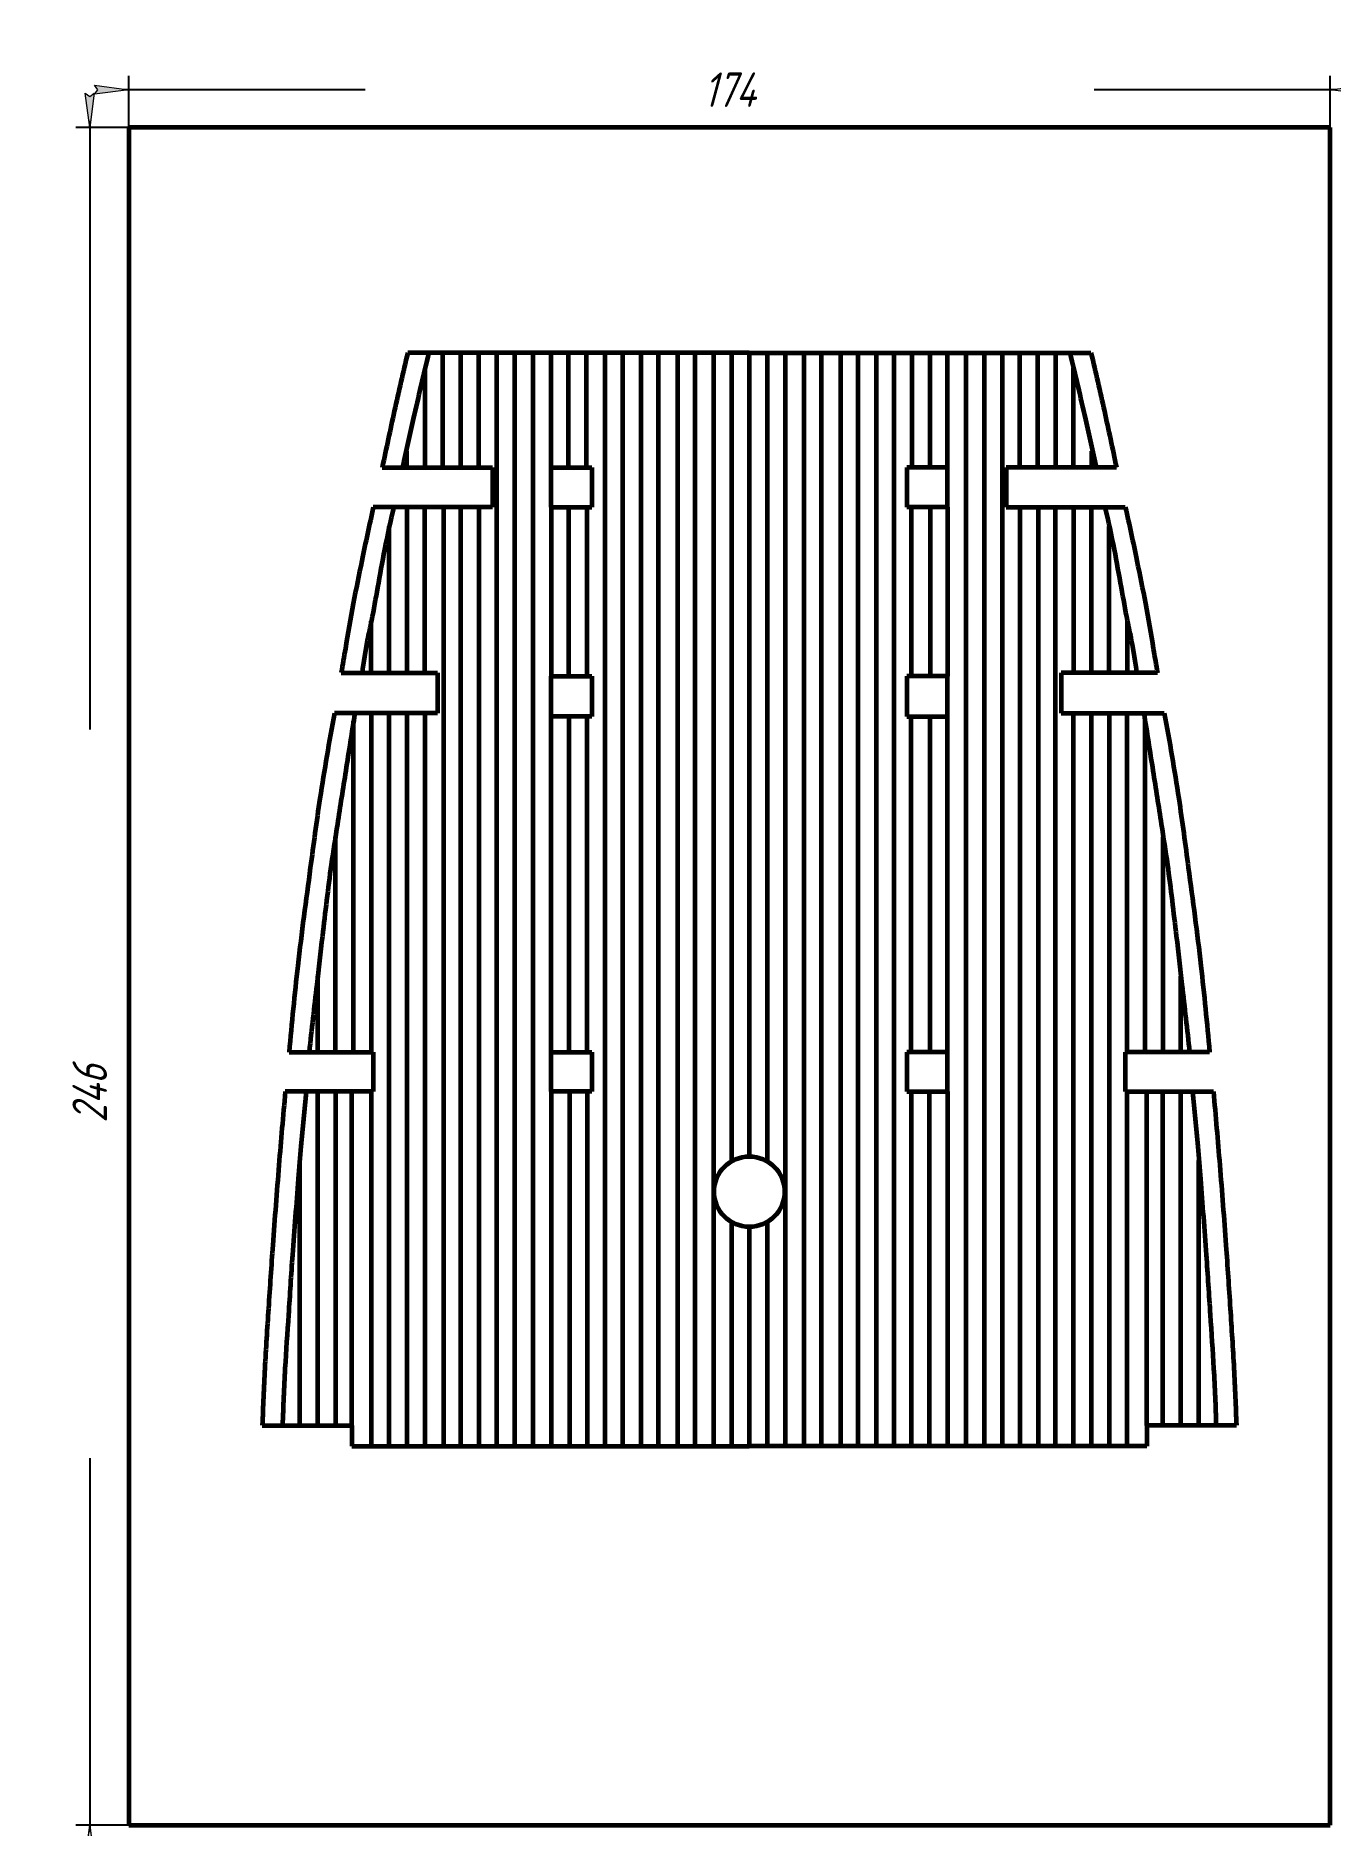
# Model space of a CAD drawing. Header units: millimetres. Extents: x -14 to 174, y 3 to 263.
import ezdxf

# ---------------------------------------------------------------- set-up
doc = ezdxf.new("R2010")
doc.units = ezdxf.units.MM
doc.linetypes.add('K5LT_BASIC', pattern=[0])
doc.linetypes.add('K5LT_THIN', pattern=[0])
doc.styles.add('KDIMTEXTSTYLE', font='GOST_AU.SHX', dxfattribs={"width": 0.96, "oblique": 15, "height": 5})
doc.dimstyles.new('KDIMSTYLE (1.00)', dxfattribs={"dimtxt": 5, "dimasz": 1, "dimexe": 2, "dimexo": 0, "dimgap": 1, "dimtad": 1, "dimtxsty": 'KDIMTEXTSTYLE', "dimsah": 1, "dimcen": 0, "dimdle": 1, "dimadec": 0, "dimazin": 0, "dimtfac": 0.667, "dimtmove": 0, "dimatfit": 3, "dimfxl": 1, "dimtvp": 1, "dimtolj": 1, "dimtzin": 0, "dimarcsym": 0})

# ---------------------------------------------------------------- blocks, each defined once
blk = doc.blocks.new('KDIMARROW_01')
blk.add_hatch(color=0).paths.add_polyline_path([(0, 0), (-5, 0.658262491226197), (-4.5, 6e-16), (-5, -0.6582624912261956)])
at = {"color": 0, "linetype": 'K5LT_THIN', "lineweight": 18}
for p, q in [((-4.5, 6e-16), (-5, 0.658262491226197)), ((-5, 0.658262491226197), (0, 0)), ((0, 0), (-5, -0.6582624912261956)), ((-5, -0.6582624912261956), (-4.5, 6e-16)), ((0, 0), (-1, 0))]:
    blk.add_line(p, q, dxfattribs=at)
blk = doc.blocks.new('U2')
at = {"color": 5, "linetype": 'K5LT_BASIC', "lineweight": 60, "true_color": 0x0000ff}
for p, q in [((89.60839522101729, 216.8089782619549), (40.12148979437214, 216.8089782619549)), ((45.19894215347627, 200.2055107154966), (45.19894215347627, 216.8089782619549)), ((47.83406160582793, 200.2055107154965), (47.83406160582793, 216.8089782619549)), ((50.43357133585052, 200.2055107154966), (50.43357133585052, 216.8089782619549)), ((52.97652995723841, 216.8089782619549), (52.97652995723838, 58.37463216487313)), ((55.61422160518143, 216.8089782619549), (55.6142216051814, 58.37463216487313)), ((58.23685648381468, 216.8089782619549), (58.23685648381465, 58.37463216487313)), ((60.907420031009, 200.2055107154966), (60.907420031009, 216.8089782619549)), ((63.39551026363438, 200.2055107154966), (63.39551026363438, 216.8089782619549)), ((66.03062971598605, 200.2055107154966), (66.03062971598605, 216.8089782619549)), ((68.67050512623406, 216.8089782619549), (68.67050512623403, 58.37463216487311)), ((71.24980643754716, 216.8089782619549), (71.24980643754714, 58.37463216487313)), ((73.89575156090805, 216.808978261955), (73.89575156090802, 58.37463216487316)), ((76.41862946922893, 216.8089782619549), (76.4186294692289, 58.37463216487313)), ((79.18764180762989, 216.808978261955), (79.18764180762986, 58.37463216487316)), ((81.71051971595074, 216.808978261955), (81.71051971595071, 58.37463216487316)), ((84.41799844683166, 216.8089782619549), (84.41799844683163, 58.37463216487313)), ((87.00240996267256, 216.8089782619549), (87.00240996267253, 99.63698556118905)), ((89.60839522101729, 216.8089782619549), (89.60839522101728, 100.3523932266362)), ((42.63504214578275, 200.2055107154966), (42.63504214578275, 214.5629343106449)), ((39.99992269343109, 200.2055107154966), (39.99992269343109, 202.5399784513616)), ((36.43895046052343, 200.2055107154966), (52.40794187939005, 200.2055107154966)), ((52.40794187939005, 200.2055107154966), (52.40794187939005, 194.4367356981862)), ((60.907420031009, 200.2055107154966), (66.78302398183111, 200.2055107154966)), ((60.907420031009, 194.4367356981862), (60.907420031009, 200.2055107154966)), ((66.78302398183111, 200.2055107154966), (66.78302398183111, 194.4367356981862)), ((52.40794187939005, 194.4367356981862), (35.14361518246893, 194.4367356981862)), ((40.02654507596989, 170.4265912485722), (40.02654507596989, 194.4367356981862)), ((42.62308712277709, 170.4265912485722), (42.62308712277709, 194.4367356981862)), ((45.2942775134823, 194.4367356981862), (45.29427751348227, 58.37463216487313)), ((47.75890590236412, 194.4367356981862), (47.75890590236409, 58.37463216487313)), ((50.41715795848791, 194.4367356981862), (50.41715795848788, 58.37463216487313)), ((60.907420031009, 194.4367356981862), (66.78302398183111, 194.4367356981862)), ((60.907420031009, 194.4367356981862), (60.907420031009, 169.9366362636524)), ((63.42107568993403, 194.4367356981862), (63.42107568993402, 169.9366362636524)), ((66.1000475365363, 169.9366362636524), (66.1000475365363, 194.4367356981862)), ((37.46161647222999, 170.4265912485722), (37.46161647222999, 191.637586406697)), ((34.85154959760459, 170.4265912485722), (34.85154959760459, 177.8976305844422)), ((30.50648460155712, 170.4265912485722), (44.41674834290286, 170.4265912485722)), ((44.41674834290286, 170.4265912485722), (44.41674834290286, 164.5808985341702)), ((60.907420031009, 169.9366362636524), (66.78302398183111, 169.9366362636524)), ((60.907420031009, 164.0841131526136), (60.907420031009, 169.9366362636524)), ((66.78302398183111, 169.9366362636524), (66.78302398183111, 164.0841131526136)), ((44.41674834290286, 164.5808985341702), (29.51127810060007, 164.5808985341702)), ((32.29024420219046, 115.477079733193), (32.29024420219046, 163.4895095040555)), ((34.88068556961278, 115.477079733193), (34.88068556961278, 164.5808985341702)), ((37.44003043585553, 58.37463216487313), (37.44003043585554, 164.5808985341702)), ((40.05520865153857, 58.37463216487313), (40.05520865153858, 164.5808985341702)), ((42.67038686722163, 58.37463216487313), (42.67038686722164, 164.5808985341702)), ((66.78302398183111, 164.0841131526136), (60.907420031009, 164.0841131526136)), ((60.907420031009, 115.477079733193), (60.907420031009, 164.0841131526136)), ((63.48289811716332, 164.0841131526136), (63.48289811716331, 115.477079733193)), ((66.14126248802248, 115.477079733193), (66.14126248802249, 164.0841131526136)), ((29.64968454447556, 115.477079733193), (29.64968454447556, 146.6576110923422)), ((27.08578453678204, 115.477079733193), (27.08578453678204, 126.4490702899891)), ((22.95505674660917, 115.477079733193), (35.14361518246893, 115.477079733193)), ((35.14361518246893, 115.477079733193), (35.14361518246893, 109.754454233831)), ((60.907420031009, 115.477079733193), (66.7830239818311, 115.477079733193)), ((60.907420031009, 109.754454233831), (60.907420031009, 115.477079733193)), ((66.7830239818311, 115.477079733193), (66.7830239818311, 109.754454233831)), ((35.14361518246893, 109.754454233831), (22.38530118934395, 109.754454233831)), ((27.11360578136308, 61.35187458603678), (27.11360578136308, 109.754454233831)), ((29.70856106717144, 61.35187458603678), (29.70856106717145, 109.754454233831)), ((32.03853830423597, 61.35187458603678), (32.03853830423597, 109.754454233831)), ((34.89030093420397, 58.37463216487313), (34.89030093420397, 109.754454233831)), ((66.7830239818311, 109.754454233831), (60.907420031009, 109.754454233831)), ((60.907420031009, 109.754454233831), (60.90742003100899, 58.37463216487313)), ((63.54472054439259, 109.754454233831), (63.54472054439258, 58.37463216487313)), ((66.14126248802248, 109.754454233831), (66.14126248802248, 58.37463216487313)), ((24.49237799861021, 61.35187458603677), (24.49237799861021, 99.75011471649469)), ((87.00240996267253, 90.85968089671574), (87.00240996267253, 58.37463216487313)), ((89.60839522101728, 90.14427323126857), (89.60839522101726, 58.37463216487313)), ((19.06360070327639, 61.35187458603678), (32.03853830423597, 61.35187458603678)), ((32.03853830423597, 61.35187458603678), (32.03853830423598, 58.37463216487313)), ((32.03853830423598, 58.37463216487313), (89.60839522101728, 58.37463216487313))]:
    blk.add_line(p, q, dxfattribs=at)
blk.add_circle((89.60839522101728, 95.24833322895236), 5.104059997683805, dxfattribs=at)
for points, knots in [([(40.12148979437214, 216.8089782619549), (39.45577073281632, 213.9911391940165), (38.80988308624167, 211.1689047069622), (38.18382685464819, 208.3422748007919), (37.5839966857161, 205.634054981925), (37.00237122100785, 202.9218002868265), (36.43895046052343, 200.2055107154966)], [0, 0, 0, 0, 1, 1, 1, 2, 2, 2, 2]), ([(43.1691879807189, 216.8089782619549), (42.40441998164027, 213.6107867716821), (41.65661581272967, 210.408715246451), (40.92577547398708, 207.2027636862614), (40.39453643368677, 204.8723961082833), (39.87226050619365, 202.5399784513616), (39.35894769150771, 200.2055107154966)], [0, 0, 0, 0, 1, 1, 1, 2, 2, 2, 2]), ([(35.14361518246893, 194.4367356981862), (34.56414315490078, 191.856015971911), (34.00725029216377, 189.2706176811552), (33.4729365942579, 186.6805408259185), (33.04611622298275, 184.6115361020718), (32.62472609127701, 182.5409356505964), (32.235699663213, 180.4645702944872), (31.82845188961679, 178.2909514669545), (31.46093437623945, 176.1097142750048), (31.09084003618566, 173.9293299235395), (30.89275311352673, 172.7623149772081), (30.69796796865055, 171.5947354188856), (30.50648460155712, 170.4265912485722)], [0, 0, 0, 0, 1, 1, 1, 2, 2, 2, 3, 3, 3, 4, 4, 4, 4]), ([(38.0936189878195, 194.4367356981862), (37.61707612131322, 192.3995326336439), (37.17521807261084, 190.3554118598589), (36.76804484171237, 188.3043733768309), (36.40368127582497, 186.4689784177879), (36.09726085854886, 184.6220637472414), (35.75827853030074, 182.7815698776816), (35.4647000167007, 181.1875945890351), (35.18831717431568, 179.5902015827773), (34.87215707334768, 178.0006355052837), (34.6805834036201, 177.0374557561391), (34.45783044135628, 176.0802120790621), (34.27454027679795, 175.1155889012505), (33.97900420223388, 173.560235682539), (33.72484533473572, 171.9972364649796), (33.51206367430346, 170.4265912485722)], [0, 0, 0, 0, 1, 1, 1, 2, 2, 2, 3, 3, 3, 4, 4, 4, 5, 5, 5, 5]), ([(29.51127810060007, 164.5808985341702), (28.73963448404824, 160.465389925024), (28.03796579642946, 156.339078453028), (27.40627203774373, 152.2019641181821), (26.89805256262667, 148.873512559425), (26.46553916501139, 145.5330596641595), (26.01749286690975, 142.1956321437116), (25.38221246748345, 137.4635267848911), (24.73644538616555, 132.731441047992), (24.20139702812685, 127.9873529344101), (23.73177992402704, 123.8234210429801), (23.31633316352115, 119.6533299759077), (22.95505674660917, 115.477079733193)], [0, 0, 0, 0, 1, 1, 1, 2, 2, 2, 3, 3, 3, 4, 4, 4, 4]), ([(32.46285260847259, 164.5808985341702), (32.02223343903736, 161.7961117915675), (31.58304686364542, 159.0110998606333), (31.14529288229676, 156.2258627413678), (30.74049099567075, 153.650285388294), (30.3307490142595, 151.0754617171978), (29.93456232310816, 148.4985529959582), (29.63354857818216, 146.5406756572251), (29.32164626517897, 144.5841555765565), (29.04431926488125, 142.6229488116605), (28.55704811574281, 139.1770547119045), (28.17437492377845, 135.7164990020657), (27.7623692610345, 132.2605196138992), (27.48228563505225, 129.9111265693694), (27.21368261951314, 127.5603428628792), (26.94334564746574, 125.2097945927421), (26.57029237682674, 121.9661401516627), (26.20232524609295, 118.7219018651464), (25.83944425526437, 115.477079733193)], [0, 0, 0, 0, 1, 1, 1, 2, 2, 2, 3, 3, 3, 4, 4, 4, 5, 5, 5, 6, 6, 6, 6]), ([(22.38530118934395, 109.754454233831), (22.06327092770017, 106.2060833755577), (21.75725615291097, 102.6564078002138), (21.46725686497635, 99.1054275077994), (21.15152544597098, 95.2393626820235), (20.85491317193961, 91.37156833207139), (20.57701384212452, 87.50259344329719), (20.35753368028734, 84.4469429122322), (20.15105501003861, 81.39027035086798), (19.95384372612823, 78.3330903079233), (19.76628709667777, 75.42557724321192), (19.57075628705381, 72.51824402005542), (19.41969791241713, 69.60870868397535), (19.27686944162722, 66.85768952491834), (19.15817037191364, 64.10541149227217), (19.06360070327639, 61.35187458603678)], [0, 0, 0, 0, 1, 1, 1, 2, 2, 2, 3, 3, 3, 4, 4, 4, 5, 5, 5, 5]), ([(25.4064511547765, 109.754454233831), (25.13992776161335, 107.1091552443907), (24.89263803304339, 104.462171594497), (24.66458196906664, 101.8135032841499), (24.52921481065682, 100.2413341583233), (24.40535599455312, 98.6681406527247), (24.27880999249751, 97.09521526303521), (23.98363775692984, 93.42632097863276), (23.68705960042456, 89.75734993705825), (23.42666633024762, 86.08587654710088), (23.22118849385695, 83.18869564829446), (23.04365601695125, 80.28950417084442), (22.85442115593458, 77.39116969058132), (22.68505170393487, 74.79709521615995), (22.49084765113081, 72.20433349815575), (22.34995010965188, 69.60870868397535), (22.20063868754708, 66.85808274552535), (22.0819396178335, 64.10580471287918), (21.99385290051114, 61.35187458603678)], [0, 0, 0, 0, 1, 1, 1, 2, 2, 2, 3, 3, 3, 4, 4, 4, 5, 5, 5, 6, 6, 6, 6])]:
    blk.add_open_spline(points, degree=3, knots=knots, dxfattribs=at)
blk = doc.blocks.new('U3')
at = {"color": 5, "linetype": 'K5LT_BASIC', "lineweight": 60, "true_color": 0x0000ff}
for p, q in [((89.60839522101726, 216.8089782619549), (139.0953006476624, 216.8089782619549)), ((89.60839522101726, 216.8089782619549), (89.60839522101728, 100.3523932266362)), ((92.21438047936199, 216.8089782619549), (92.21438047936202, 99.63698556118905)), ((94.79879199520289, 216.8089782619549), (94.79879199520292, 58.37463216487313)), ((97.50627072608381, 216.808978261955), (97.50627072608384, 58.37463216487316)), ((100.0291486344047, 216.808978261955), (100.0291486344047, 58.37463216487316)), ((102.7981609728056, 216.8089782619549), (102.7981609728056, 58.37463216487313)), ((105.3210388811265, 216.808978261955), (105.3210388811265, 58.37463216487316)), ((107.9669840044874, 216.8089782619549), (107.9669840044874, 58.37463216487313)), ((110.5462853158005, 216.8089782619549), (110.5462853158005, 58.37463216487311)), ((113.1861607260485, 200.2055107154966), (113.1861607260485, 216.8089782619549)), ((115.8212801784002, 200.2055107154966), (115.8212801784002, 216.8089782619549)), ((118.3093704110256, 200.2055107154966), (118.3093704110256, 216.8089782619549)), ((120.9799339582199, 216.8089782619549), (120.9799339582199, 58.37463216487313)), ((123.6025688368531, 216.8089782619549), (123.6025688368532, 58.37463216487313)), ((126.2402604847961, 216.8089782619549), (126.2402604847962, 58.37463216487313)), ((128.783219106184, 200.2055107154966), (128.783219106184, 216.8089782619549)), ((131.3827288362066, 200.2055107154965), (131.3827288362066, 216.8089782619549)), ((134.0178482885583, 200.2055107154966), (134.0178482885583, 216.8089782619549)), ((136.5817482962518, 200.2055107154966), (136.5817482962518, 214.5629343106449)), ((139.2168677486035, 200.2055107154966), (139.2168677486035, 202.5399784513616)), ((118.3093704110256, 200.2055107154966), (112.4337664602034, 200.2055107154966)), ((112.4337664602034, 200.2055107154966), (112.4337664602034, 194.4367356981862)), ((118.3093704110256, 194.4367356981862), (118.3093704110256, 200.2055107154966)), ((142.7778399815111, 200.2055107154966), (126.8088485626445, 200.2055107154966)), ((126.8088485626445, 200.2055107154966), (126.8088485626445, 194.4367356981862)), ((118.3093704110256, 194.4367356981862), (112.4337664602034, 194.4367356981862)), ((113.1167429054983, 169.9366362636524), (113.1167429054983, 194.4367356981862)), ((115.7957147521005, 194.4367356981862), (115.7957147521005, 169.9366362636524)), ((118.3093704110256, 194.4367356981862), (118.3093704110256, 169.9366362636524)), ((126.8088485626445, 194.4367356981862), (144.0731752595656, 194.4367356981862)), ((128.7996324835466, 194.4367356981862), (128.7996324835467, 58.37463216487313)), ((131.4578845396704, 194.4367356981862), (131.4578845396705, 58.37463216487313)), ((133.9225129285522, 194.4367356981862), (133.9225129285523, 58.37463216487313)), ((136.5937033192575, 170.4265912485722), (136.5937033192575, 194.4367356981862)), ((139.1902453660647, 170.4265912485722), (139.1902453660647, 194.4367356981862)), ((141.7551739698046, 170.4265912485722), (141.7551739698046, 191.637586406697)), ((144.36524084443, 170.4265912485722), (144.36524084443, 177.8976305844422)), ((118.3093704110256, 169.9366362636524), (112.4337664602034, 169.9366362636524)), ((112.4337664602034, 169.9366362636524), (112.4337664602034, 164.0841131526136)), ((118.3093704110256, 164.0841131526136), (118.3093704110256, 169.9366362636524)), ((148.7103058404774, 170.4265912485722), (134.8000420991317, 170.4265912485722)), ((134.8000420991317, 170.4265912485722), (134.8000420991317, 164.5808985341702)), ((112.4337664602034, 164.0841131526136), (118.3093704110256, 164.0841131526136)), ((113.0755279540121, 115.477079733193), (113.0755279540121, 164.0841131526136)), ((115.7338923248712, 164.0841131526136), (115.7338923248712, 115.477079733193)), ((118.3093704110256, 115.477079733193), (118.3093704110256, 164.0841131526136)), ((134.8000420991317, 164.5808985341702), (149.7055123414345, 164.5808985341702)), ((136.5464035748129, 58.37463216487313), (136.5464035748129, 164.5808985341702)), ((139.161581790496, 58.37463216487313), (139.161581790496, 164.5808985341702)), ((141.776760006179, 58.37463216487313), (141.776760006179, 164.5808985341702)), ((144.3361048724218, 115.477079733193), (144.3361048724218, 164.5808985341702)), ((146.9265462398441, 115.477079733193), (146.9265462398441, 163.4895095040555)), ((149.567105897559, 115.477079733193), (149.567105897559, 146.6576110923422)), ((152.1310059052525, 115.477079733193), (152.1310059052525, 126.4490702899891)), ((118.3093704110256, 115.477079733193), (112.4337664602035, 115.477079733193)), ((112.4337664602035, 115.477079733193), (112.4337664602035, 109.754454233831)), ((118.3093704110256, 109.754454233831), (118.3093704110256, 115.477079733193)), ((156.2617336954254, 115.477079733193), (144.0731752595656, 115.477079733193)), ((144.0731752595656, 115.477079733193), (144.0731752595656, 109.754454233831)), ((112.4337664602035, 109.754454233831), (118.3093704110256, 109.754454233831)), ((113.0755279540121, 109.754454233831), (113.0755279540121, 58.37463216487313)), ((115.672069897642, 109.754454233831), (115.672069897642, 58.37463216487313)), ((118.3093704110256, 109.754454233831), (118.3093704110256, 58.37463216487313)), ((144.0731752595656, 109.754454233831), (156.8314892526906, 109.754454233831)), ((144.3264895078306, 58.37463216487313), (144.3264895078306, 109.754454233831)), ((147.1782521377986, 61.35187458603678), (147.1782521377986, 109.754454233831)), ((149.5082293748631, 61.35187458603678), (149.5082293748631, 109.754454233831)), ((152.1031846606715, 61.35187458603678), (152.1031846606715, 109.754454233831)), ((154.7244124434243, 61.35187458603677), (154.7244124434243, 99.75011471649469)), ((92.21438047936202, 90.85968089671574), (92.21438047936202, 58.37463216487313)), ((89.60839522101728, 90.14427323126857), (89.60839522101729, 58.37463216487313)), ((160.1531897387582, 61.35187458603678), (147.1782521377986, 61.35187458603678)), ((147.1782521377986, 61.35187458603678), (147.1782521377986, 58.37463216487313)), ((147.1782521377986, 58.37463216487313), (89.60839522101728, 58.37463216487313))]:
    blk.add_line(p, q, dxfattribs=at)
blk.add_circle((89.60839522101728, 95.24833322895236), 5.104059997683805, dxfattribs=at)
for points, knots in [([(136.0476024613156, 216.8089782619549), (136.8123704603943, 213.6107867716821), (137.5601746293049, 210.408715246451), (138.2910149680475, 207.2027636862614), (138.8222540083478, 204.8723961082833), (139.3445299358409, 202.5399784513616), (139.8578427505269, 200.2055107154966)], [0, 0, 0, 0, 1, 1, 1, 2, 2, 2, 2]), ([(139.0953006476624, 216.8089782619549), (139.7610197092182, 213.9911391940165), (140.4069073557929, 211.1689047069622), (141.0329635873863, 208.3422748007919), (141.6327937563184, 205.634054981925), (142.2144192210267, 202.9218002868265), (142.7778399815111, 200.2055107154966)], [0, 0, 0, 0, 1, 1, 1, 2, 2, 2, 2]), ([(141.1231714542151, 194.4367356981862), (141.5997143207213, 192.3995326336439), (142.0415723694237, 190.3554118598589), (142.4487456003222, 188.3043733768309), (142.8131091662096, 186.4689784177879), (143.1195295834857, 184.6220637472414), (143.4585119117338, 182.7815698776816), (143.7520904253338, 181.1875945890351), (144.0284732677189, 179.5902015827773), (144.3446333686869, 178.0006355052837), (144.5362070384144, 177.0374557561391), (144.7589600006783, 176.0802120790621), (144.9422501652366, 175.1155889012505), (145.2377862398007, 173.560235682539), (145.4919451072988, 171.9972364649796), (145.7047267677311, 170.4265912485722)], [0, 0, 0, 0, 1, 1, 1, 2, 2, 2, 3, 3, 3, 4, 4, 4, 5, 5, 5, 5]), ([(144.0731752595656, 194.4367356981862), (144.6526472871338, 191.856015971911), (145.2095401498708, 189.2706176811552), (145.7438538477766, 186.6805408259185), (146.1706742190518, 184.6115361020718), (146.5920643507575, 182.5409356505964), (146.9810907788216, 180.4645702944872), (147.3883385524178, 178.2909514669545), (147.7558560657951, 176.1097142750048), (148.1259504058489, 173.9293299235395), (148.3240373285078, 172.7623149772081), (148.518822473384, 171.5947354188856), (148.7103058404774, 170.4265912485722)], [0, 0, 0, 0, 1, 1, 1, 2, 2, 2, 3, 3, 3, 4, 4, 4, 4]), ([(146.753937833562, 164.5808985341702), (147.1945570029972, 161.7961117915675), (147.6337435783891, 159.0110998606333), (148.0714975597378, 156.2258627413678), (148.4762994463638, 153.650285388294), (148.886041427775, 151.0754617171978), (149.2822281189264, 148.4985529959582), (149.5832418638524, 146.5406756572251), (149.8951441768556, 144.5841555765565), (150.1724711771533, 142.6229488116605), (150.6597423262917, 139.1770547119045), (151.0424155182561, 135.7164990020657), (151.454421181, 132.2605196138992), (151.7345048069823, 129.9111265693694), (152.0031078225214, 127.5603428628792), (152.2734447945688, 125.2097945927421), (152.6464980652078, 121.9661401516627), (153.0144651959416, 118.7219018651464), (153.3773461867702, 115.477079733193)], [0, 0, 0, 0, 1, 1, 1, 2, 2, 2, 3, 3, 3, 4, 4, 4, 5, 5, 5, 6, 6, 6, 6]), ([(149.7055123414345, 164.5808985341702), (150.4771559579863, 160.465389925024), (151.1788246456051, 156.339078453028), (151.8105184042908, 152.2019641181821), (152.3187378794079, 148.873512559425), (152.7512512770232, 145.5330596641595), (153.1992975751248, 142.1956321437116), (153.8345779745511, 137.4635267848911), (154.480345055869, 132.731441047992), (155.0153934139077, 127.9873529344101), (155.4850105180075, 123.8234210429801), (155.9004572785134, 119.6533299759077), (156.2617336954254, 115.477079733193)], [0, 0, 0, 0, 1, 1, 1, 2, 2, 2, 3, 3, 3, 4, 4, 4, 4]), ([(153.810339287258, 109.754454233831), (154.0768626804212, 107.1091552443907), (154.3241524089912, 104.462171594497), (154.5522084729679, 101.8135032841499), (154.6875756313777, 100.2413341583233), (154.8114344474814, 98.6681406527247), (154.937980449537, 97.09521526303521), (155.2331526851047, 93.42632097863276), (155.52973084161, 89.75734993705825), (155.7901241117869, 86.08587654710088), (155.9956019481776, 83.18869564829446), (156.1731344250833, 80.28950417084442), (156.3623692861, 77.39116969058132), (156.5317387380997, 74.79709521615995), (156.7259427909037, 72.20433349815575), (156.8668403323827, 69.60870868397535), (157.0161517544875, 66.85808274552535), (157.1348508242011, 64.10580471287918), (157.2229375415234, 61.35187458603678)], [0, 0, 0, 0, 1, 1, 1, 2, 2, 2, 3, 3, 3, 4, 4, 4, 5, 5, 5, 6, 6, 6, 6]), ([(156.8314892526906, 109.754454233831), (157.1535195143344, 106.2060833755577), (157.4595342891236, 102.6564078002138), (157.7495335770582, 99.1054275077994), (158.0652649960636, 95.2393626820235), (158.3618772700949, 91.37156833207139), (158.63977659991, 87.50259344329719), (158.8592567617472, 84.4469429122322), (159.0657354319959, 81.39027035086798), (159.2629467159063, 78.3330903079233), (159.4505033453568, 75.42557724321192), (159.6460341549807, 72.51824402005542), (159.7970925296174, 69.60870868397535), (159.9399210004073, 66.85768952491834), (160.0586200701209, 64.10541149227217), (160.1531897387582, 61.35187458603678)], [0, 0, 0, 0, 1, 1, 1, 2, 2, 2, 3, 3, 3, 4, 4, 4, 5, 5, 5, 5])]:
    blk.add_open_spline(points, degree=3, knots=knots, dxfattribs=at)
blk = doc.blocks.new('U1')
for name in ['U2', 'U3']:
    blk.add_blockref(name, (0, 0))

msp = doc.modelspace()

# ---------------------------------------------------------------- linework, layer by layer
at = {"color": 5, "linetype": 'K5LT_BASIC', "lineweight": 60, "true_color": 0x0000ff}
for p, q in [((173.748882473351, 249.437728202065), (-0.2511175266490498, 249.437728202065)), ((-0.2511175266490498, 249.437728202065), (-0.2511175266490663, 3.437728202065017)), ((173.7488824733509, 3.437728202065017), (173.748882473351, 249.437728202065)), ((-0.2511175266490663, 3.437728202065017), (173.7488824733509, 3.437728202065017))]:
    msp.add_line(p, q, dxfattribs=at)

# ---------------------------------------------------------------- block references
msp.add_blockref('U1', (0, 0))

# ---------------------------------------------------------------- dimensions: what is measured, and where the dimension line sits
at = {"color": 7}
msp.add_linear_dim(base=(-0.2511175266490498, 254.9322458026041), p1=(173.748882473351, 249.437728202065), p2=(-0.2511175266490498, 249.437728202065), location=(86.74888247335095, 254.9322458026041), dimstyle='KDIMSTYLE (1.00)', override={"dimexo": 0, "dimpost": '\\H5.0;\\W0.965;\\Q15;<>', "dimblk1": 'KDIMARROW_01', "dimblk2": 'KDIMARROW_01', "dimse1": 0, "dimse2": 0, "dimclrt": 7, "dimtolj": 1}, dxfattribs=at).render()
msp.add_linear_dim(base=(-5.936127824863938, 3.437728202065018), p1=(-0.2511175266490498, 249.437728202065), p2=(-0.2511175266490663, 3.437728202065017), angle=90, location=(-5.936127824863932, 109.437728202065), dimstyle='KDIMSTYLE (1.00)', override={"dimexo": 0, "dimpost": '\\H5.0;\\W0.965;\\Q15;<>', "dimblk1": 'KDIMARROW_01', "dimblk2": 'KDIMARROW_01', "dimse1": 0, "dimse2": 0, "dimclrt": 7, "dimtolj": 1}, dxfattribs=at).render()

doc.saveas('drawing.dxf')
